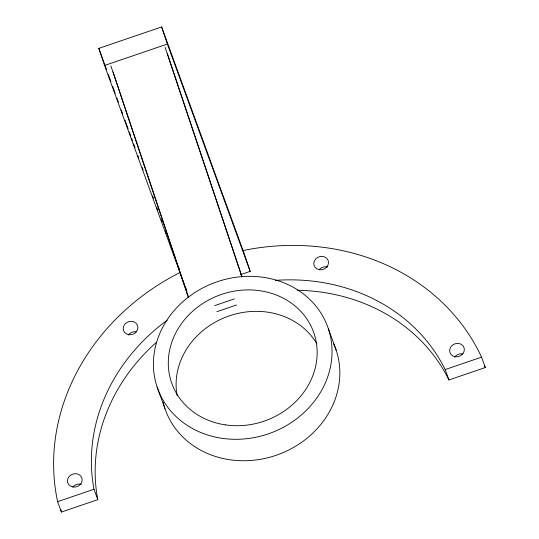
<?xml version="1.0" encoding="UTF-8"?>
<svg xmlns="http://www.w3.org/2000/svg" width="539" height="539" viewBox="0 0 539 539"><rect width="100%" height="100%" fill="white"/><g stroke="black" fill="none" stroke-linecap="round" stroke-linejoin="round"><path stroke-width="0.81" d="M186.784 291.215L104.553 65.475L98.826 48.362L161.639 26.95L244.45 254.267L250.177 271.38L240.637 274.634M104.553 65.475L167.366 44.063L250.177 271.38M214.724 305.593L234.377 298.896M216.941 311.67L236.587 304.966M156.364 342.373A186.844 165.722 -20 0 0 97.795 499.64L61.392 512.05L57.606 501.668L94.008 489.257A186.844 165.722 -20 0 1 167.11 320.26M275.476 280.374A186.844 165.722 -20 0 1 445.167 369.559L481.563 357.148L485.349 367.531L448.947 379.941A186.844 165.722 -20 0 0 297.434 290.258M445.167 369.559L448.947 379.941M328.332 328.622A90.458 80.23 -20 0 1 221.96 438.295A90.458 80.23 -20 0 1 177.863 306.509A90.458 80.23 -20 0 1 328.332 328.622L336.141 350.074M98.826 48.362L106.587 69.672M108.319 74.409L110.906 81.51M112.631 86.247L115.218 93.355M116.943 98.091L118.378 102.033M121.255 109.929L122.69 113.877M124.994 120.19L128.154 128.868M129.306 132.028L130.741 135.976M131.604 138.341L132.466 140.713M133.618 143.866L135.053 147.814M137.93 155.704L138.792 158.075M142.242 167.548L143.105 169.913M152.598 195.96L153.46 198.332M156.91 207.798L157.772 210.17M161.222 219.642L162.084 222.007M165.534 231.48L166.396 233.845M169.846 243.318L170.708 245.683M174.158 255.156L175.02 257.527M178.47 267L179.332 269.365M157.105 386.989L164.921 408.441M94.008 489.257L97.795 499.64M161.639 26.95L167.366 44.063M167.319 53.442L241.957 276.514M165.102 47.365L241.876 276.81M185.537 287.348L186.838 291.235M113.082 71.93L188.252 296.598M110.866 65.859L188.434 297.69M333.506 343.356A90.458 80.23 -20 0 1 276.419 455.199A90.458 80.23 -20 0 1 163.155 402.269M177.102 395.491A75.379 66.856 -20 0 1 227.249 316.588A75.379 66.856 -20 0 1 316.824 343.808M61.392 512.05A225.08 199.632 -20 0 1 60.9 509.665M484.312 365.334A225.08 199.632 -20 0 1 485.349 367.531M57.606 501.668A225.08 199.632 -20 0 1 180.45 272.296M242.88 250.568A225.08 199.632 -20 0 1 481.563 357.148M454.68 357.128A7.465 6.623 -20 0 1 462.873 353.914M319.297 269.52A7.465 6.623 -20 0 1 327.746 267.061M128.255 335.063A7.465 6.623 -20 0 1 136.448 331.849M72.967 486.825A7.465 6.623 -20 0 1 81.409 484.372M225.417 424.88A75.379 66.856 -20 0 0 314.062 333.486A75.379 66.856 -20 0 0 188.67 315.059A75.379 66.856 -20 0 0 225.417 424.88M455.273 356.744A7.465 6.623 -20 0 0 464.052 347.695A7.465 6.623 -20 0 0 451.628 345.87A7.465 6.623 -20 0 0 455.273 356.744M319.432 269.716A7.465 6.623 -20 0 0 328.211 260.66A7.465 6.623 -20 0 0 315.787 258.841A7.465 6.623 -20 0 0 319.432 269.716M128.841 334.685A7.465 6.623 -20 0 0 137.62 325.63A7.465 6.623 -20 0 0 125.203 323.804A7.465 6.623 -20 0 0 128.841 334.685M73.095 487.02A7.465 6.623 -20 0 0 81.874 477.972A7.465 6.623 -20 0 0 69.457 476.146A7.465 6.623 -20 0 0 73.095 487.02"/></g></svg>
